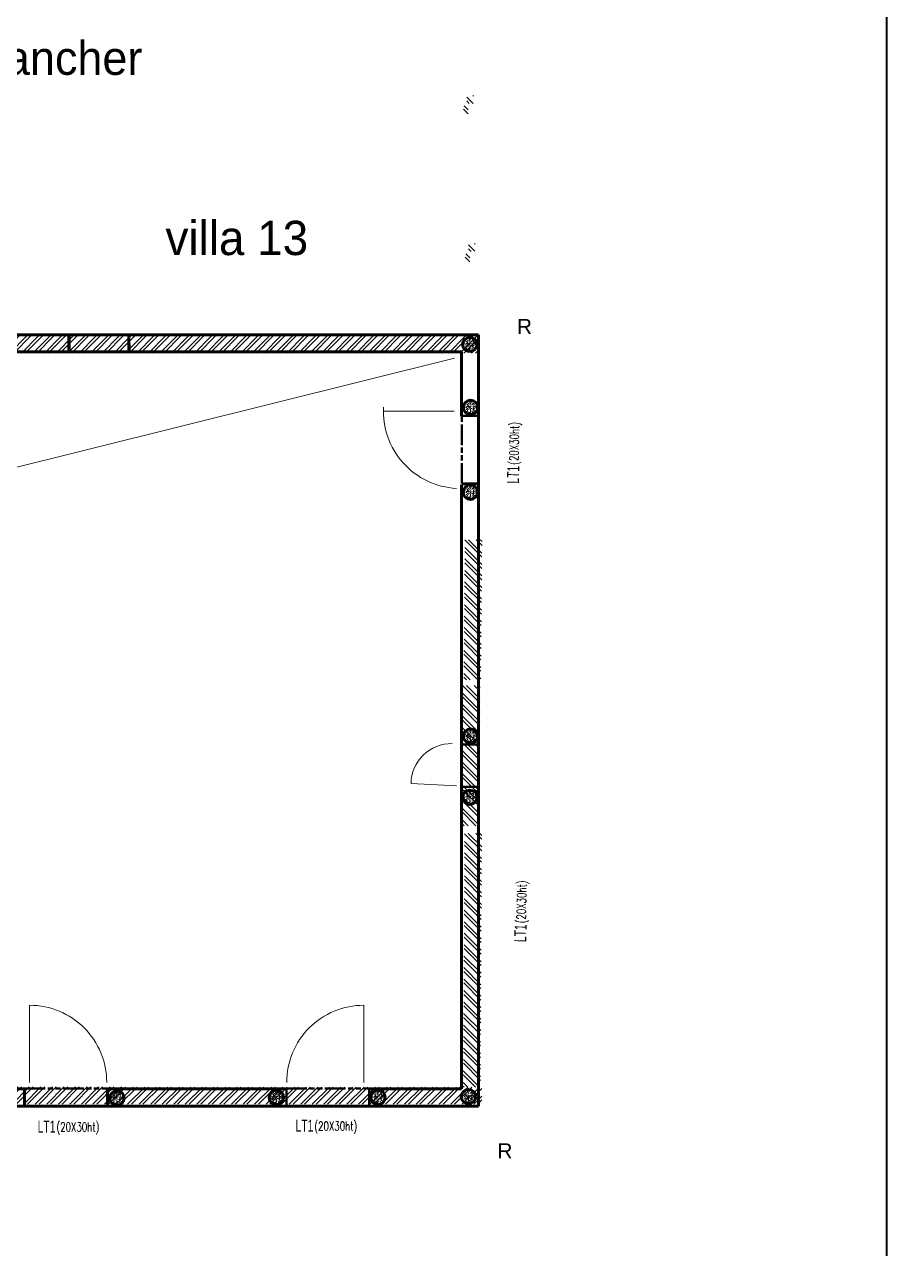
# Model space of a CAD drawing. Header units: metres. Extents: x -12536 to 12621, y -17191 to 9596.
# Drawn here: x -702 to 304, y -5508 to -4080 of the extents above; entities that cross this region are included whole.
import ezdxf
from ezdxf.lldxf.tags import DXFTag

# ---------------------------------------------------------------- set-up
doc = ezdxf.new("R2010")
doc.units = ezdxf.units.M
doc.header["$MEASUREMENT"] = 0
doc.linetypes.add('ACAD_ISO09W100', pattern=[45, 24, -3, 6, -3, 6, -3])
for name, color, linetype, lineweight in [('B-COT', 1, 'Continuous', 18), ('B-HAC', 8, 'Continuous', 9), ('B-HACH', 8, 'Continuous', 9), ('B-TEXT-LINTEAU', 3, 'Continuous', 30), ('B-TEXT-NIVEAU', 3, 'Continuous', 20), ('B-titre linteau', 7, 'Continuous', 40), ('B-TITRE POTEAUX', 7, 'Continuous', 60), ('B-VOILE-BA', 7, 'Continuous', 60)]:
    doc.layers.add(name, color=color, linetype=linetype, lineweight=lineweight)
doc.layers.add('Calque commun', color=7, linetype='Continuous')
doc.styles.add('Arial', font='arial.ttf', dxfattribs={"height": 0.128})
doc.styles.add('Arial Narrow', font='ARIALN.TTF', dxfattribs={"width": 0.5})
doc.styles.add('Century Gothic4', font='GOTHIC.TTF', dxfattribs={"height": 0.4})
doc.styles.add('TEXTE100', font='romans.shx', dxfattribs={"width": 0.7, "height": 0.3})
tags = doc.linetypes.add('HIDDEN', pattern=[0.375, 0.25, -0.125]).pattern_tags.tags
tags[6:7] = [DXFTag(74, 4), DXFTag(75, 0), DXFTag(340, '0'), DXFTag(46, 1.0), DXFTag(50, 0.0), DXFTag(44, 0.0), DXFTag(45, 0.0)]
tags[4:5] = [DXFTag(74, 4), DXFTag(75, 0), DXFTag(340, '0'), DXFTag(46, 1.0), DXFTag(50, 0.0), DXFTag(44, 0.0), DXFTag(45, 0.0)]
tags = doc.linetypes.add('HIDDEN2', pattern=[0.1875, 0.125, -0.0625]).pattern_tags.tags
tags[6:7] = [DXFTag(74, 4), DXFTag(75, 0), DXFTag(340, '0'), DXFTag(46, 1.0), DXFTag(50, 0.0), DXFTag(44, 0.0), DXFTag(45, 0.0)]
tags[4:5] = [DXFTag(74, 4), DXFTag(75, 0), DXFTag(340, '0'), DXFTag(46, 1.0), DXFTag(50, 0.0), DXFTag(44, 0.0), DXFTag(45, 0.0)]

msp = doc.modelspace()

# ---------------------------------------------------------------- hatches: boundary and pattern name
at = {"layer": 'B-HAC'}
h = msp.add_hatch(dxfattribs=at)
h.set_pattern_fill('ANSI32', color=256, angle=-90)
h.set_pattern_definition([(315, (91915.281, 58897.2), (6.7351921, 6.7351921), []), (315, (91915.281, 58892.71), (6.7351921, 6.7351921), [])])
h.paths.add_polyline_path([(-167.947, -4680.999), (-169.466, -4844.583), (-189.466, -4844.583), (-187.947, -4680.999)])
h.paths.add_polyline_path([(-187.305, -4004.663), (-181.796, -4004.737), (-181.796, -4015.081), (-187.305, -4015.006)])
h.paths.add_polyline_path([(-183.395, -3992.505), (-175.562, -3992.461), (-175.536, -4001.733), (-183.369, -4001.777)])
h = msp.add_hatch(dxfattribs=at)
h.set_pattern_fill('ANSI32', color=256, angle=-90)
h.set_pattern_definition([(315, (91912.86, 58727.035), (6.7351921, 6.7351921), []), (315, (91912.86, 58722.545), (6.7351921, 6.7351921), [])])
h.paths.add_polyline_path([(-170.369, -4851.164), (-171.887, -5014.749), (-191.887, -5014.749), (-190.369, -4851.164)])
h.paths.add_polyline_path([(-189.726, -4174.828), (-184.218, -4174.902), (-184.218, -4185.246), (-189.726, -4185.171)])
h.paths.add_polyline_path([(-185.817, -4162.671), (-177.983, -4162.626), (-177.957, -4171.898), (-185.791, -4171.943)])
h = msp.add_hatch(dxfattribs=at)
h.set_pattern_fill('ANSI32', color=256, angle=-90)
h.set_pattern_definition([(315, (91914.911, 58554.396), (6.7351921, 6.7351921), []), (315, (91914.911, 58549.906), (6.7351921, 6.7351921), [])])
h.paths.add_polyline_path([(-168.317, -5023.803), (-169.985, -5319.783), (-189.985, -5319.783), (-188.317, -5023.803)])
h.paths.add_polyline_path([(-187.675, -4347.467), (-182.166, -4347.542), (-182.166, -4357.885), (-187.675, -4357.81)])
h.paths.add_polyline_path([(-183.766, -4335.31), (-175.932, -4335.265), (-175.906, -4344.537), (-183.74, -4344.582)])
h = msp.add_hatch(dxfattribs=at)
h.set_pattern_fill('ANSI32', color=256)
h.set_pattern_definition([(45, (-63712.384, 87641.493), (-6.7351921, 6.7351921), []), (45, (-63707.894, 87641.493), (-6.7351921, 6.7351921), [])])
h.paths.add_polyline_path([(-829.683, -4443.178), (-170.84, -4443.254), (-170.84, -4463.254), (-829.683, -4463.178)])
h.paths.add_polyline_path([(-810.521, -4461.093), (-810.447, -4455.584), (-800.103, -4455.584), (-800.178, -4461.093)], flags=16)
h.paths.add_polyline_path([(-822.678, -4457.183), (-822.723, -4449.35), (-813.451, -4449.324), (-813.407, -4457.157)], flags=16)
h = msp.add_hatch(dxfattribs=at)
h.set_pattern_fill('ANSI32', color=256)
h.set_pattern_definition([(45, (-63709.6765, 86765.096), (-6.7351921, 6.7351921), []), (45, (-63705.186, 86765.096), (-6.7351921, 6.7351921), [])])
h.paths.add_polyline_path([(-826.975, -5319.575), (-168.132, -5319.651), (-168.132, -5339.651), (-826.975, -5339.575)])
h.paths.add_polyline_path([(-807.813, -5337.49), (-807.739, -5331.982), (-797.395, -5331.982), (-797.47, -5337.49)], flags=16)
h.paths.add_polyline_path([(-819.971, -5333.581), (-820.015, -5325.748), (-810.743, -5325.722), (-810.699, -5333.555)], flags=16)
at = {"layer": 'B-HACH', "ltscale": 0.225}
h = msp.add_hatch(dxfattribs=at)
h.set_pattern_fill('AR-CONC', color=256, scale=0.028, style=0)
h.set_pattern_definition([(50, (7752.3103, 6883.2646), (5.1011707, -0.4462944), [0.5334, -5.8674]), (355, (7752.3103, 6883.2646), (-0.9867991, 5.349586), [0.42672, -4.69392]), (100.451, (7752.7354, 6883.2274), (4.11439, 4.9032673), [0.45332, -4.98652]), (46.1842, (7752.31, 6884.687), (7.5902131, -1.1771852), [0.8001, -8.8011]), (96.6356, (7752.943, 6884.589), (6.6473186, 6.9279156), [0.67998, -7.47978]), (351.184, (7752.31, 6884.687), (6.647329, 6.9279033), [0.64008, -7.04088]), (21, (7753.0215, 6884.3314), (4.2452166, -2.8634345), [0.5334, -5.8674]), (326, (7753.0215, 6884.3314), (1.7304568, 5.157263), [0.42672, -4.69392]), (71.4514, (7753.3753, 6884.093), (5.9756617, 2.29384), [0.45332, -4.98652]), (37.5, (7752.3103, 6883.2646), (0.0864809, 2.3675411), [0, -4.637024, 0, -4.76504, 0, -4.7117]), (7.5, (7752.3103, 6883.2646), (1.87095055, 2.8050561), [0, -2.716784, 0, -4.530344, 0, -1.79578]), (327.5, (7750.7243, 6883.2646), (3.79653666, -0.16040483), [0, -1.778, 0, -5.54736, 0, -7.36092]), (317.5, (7750.013, 6883.2646), (4.1476171, 0.71194175), [0, -2.3114, 0, -3.684016, 0, -5.22732])])
h.paths.add_polyline_path([(-173.877, -4453.199, 1), (-190.677, -4453.199, 1)])
h = msp.add_hatch(dxfattribs=at)
h.set_pattern_fill('AR-CONC', color=256, scale=0.028, style=0)
h.set_pattern_definition([(50, (7753.1345, 6809.793), (5.1011707, -0.4462944), [0.5334, -5.8674]), (355, (7753.1345, 6809.793), (-0.9867991, 5.349586), [0.42672, -4.69392]), (100.451, (7753.5596, 6809.756), (4.11439, 4.9032673), [0.45332, -4.98652]), (46.1842, (7753.1345, 6811.2156), (7.5902131, -1.1771852), [0.8001, -8.8011]), (96.6356, (7753.767, 6811.1175), (6.6473186, 6.9279156), [0.67998, -7.47978]), (351.184, (7753.1345, 6811.2156), (6.647329, 6.9279033), [0.64008, -7.04088]), (21, (7753.8457, 6810.86), (4.2452166, -2.8634345), [0.5334, -5.8674]), (326, (7753.8457, 6810.86), (1.7304568, 5.157263), [0.42672, -4.69392]), (71.4514, (7754.1995, 6810.6214), (5.9756617, 2.29384), [0.45332, -4.98652]), (37.5, (7753.1345, 6809.7932), (0.0864809, 2.3675411), [0, -4.637024, 0, -4.76504, 0, -4.7117]), (7.5, (7753.1345, 6809.7932), (1.87095055, 2.8050561), [0, -2.716784, 0, -4.530344, 0, -1.79578]), (327.5, (7751.5485, 6809.7932), (3.79653666, -0.16040483), [0, -1.778, 0, -5.54736, 0, -7.36092]), (317.5, (7750.8373, 6809.7932), (4.1476171, 0.71194175), [0, -2.3114, 0, -3.684016, 0, -5.22732])])
h.paths.add_polyline_path([(-173.053, -4526.67, 1), (-189.853, -4526.67, 1)])
h = msp.add_hatch(dxfattribs=at)
h.set_pattern_fill('AR-CONC', color=256, scale=0.028, style=0)
h.set_pattern_definition([(50, (7752.997, 6710.856), (5.1011707, -0.4462944), [0.5334, -5.8674]), (355, (7752.997, 6710.856), (-0.9867991, 5.349586), [0.42672, -4.69392]), (100.451, (7753.422, 6710.8186), (4.11439, 4.9032673), [0.45332, -4.98652]), (46.1842, (7752.997, 6712.278), (7.5902131, -1.1771852), [0.8001, -8.8011]), (96.6356, (7753.63, 6712.18), (6.6473186, 6.9279156), [0.67998, -7.47978]), (351.184, (7752.997, 6712.278), (6.647329, 6.9279033), [0.64008, -7.04088]), (21, (7753.7083, 6711.9226), (4.2452166, -2.8634345), [0.5334, -5.8674]), (326, (7753.7083, 6711.9226), (1.7304568, 5.157263), [0.42672, -4.69392]), (71.4514, (7754.062, 6711.684), (5.9756617, 2.29384), [0.45332, -4.98652]), (37.5, (7752.9971, 6710.8558), (0.0864809, 2.3675411), [0, -4.637024, 0, -4.76504, 0, -4.7117]), (7.5, (7752.9971, 6710.8558), (1.87095055, 2.8050561), [0, -2.716784, 0, -4.530344, 0, -1.79578]), (327.5, (7751.4112, 6710.8558), (3.79653666, -0.16040483), [0, -1.778, 0, -5.54736, 0, -7.36092]), (317.5, (7750.7, 6710.8558), (4.1476171, 0.71194175), [0, -2.3114, 0, -3.684016, 0, -5.22732])])
h.paths.add_polyline_path([(-173.19, -4625.607, 1), (-189.99, -4625.607, 1)])
h = msp.add_hatch(dxfattribs=at)
h.set_pattern_fill('AR-CONC', color=256, scale=0.028, style=0)
h.set_pattern_definition([(50, (7753.1345, 6426.3624), (5.1011707, -0.4462944), [0.5334, -5.8674]), (355, (7753.1345, 6426.3624), (-0.9867991, 5.349586), [0.42672, -4.69392]), (100.451, (7753.5596, 6426.325), (4.11439, 4.9032673), [0.45332, -4.98652]), (46.1842, (7753.1345, 6427.785), (7.5902131, -1.1771852), [0.8001, -8.8011]), (96.6356, (7753.767, 6427.687), (6.6473186, 6.9279156), [0.67998, -7.47978]), (351.184, (7753.1345, 6427.785), (6.647329, 6.9279033), [0.64008, -7.04088]), (21, (7753.8457, 6427.4292), (4.2452166, -2.8634345), [0.5334, -5.8674]), (326, (7753.8457, 6427.429), (1.7304568, 5.157263), [0.42672, -4.69392]), (71.4514, (7754.1995, 6427.1906), (5.9756617, 2.29384), [0.45332, -4.98652]), (37.5, (7753.1345, 6426.3624), (0.0864809, 2.3675411), [0, -4.637024, 0, -4.76504, 0, -4.7117]), (7.5, (7753.1345, 6426.3624), (1.87095055, 2.8050561), [0, -2.716784, 0, -4.530344, 0, -1.79578]), (327.5, (7751.5485, 6426.3624), (3.79653666, -0.16040483), [0, -1.778, 0, -5.54736, 0, -7.36092]), (317.5, (7750.8373, 6426.3624), (4.1476171, 0.71194175), [0, -2.3114, 0, -3.684016, 0, -5.22732])])
h.paths.add_polyline_path([(-173.053, -4910.101, 1), (-189.853, -4910.101, 1)])
h = msp.add_hatch(dxfattribs=at)
h.set_pattern_fill('AR-CONC', color=256, scale=0.028, style=0)
h.set_pattern_definition([(50, (7752.4064, 6354.8717), (5.1011707, -0.4462944), [0.5334, -5.8674]), (355, (7752.4064, 6354.8717), (-0.9867991, 5.349586), [0.42672, -4.69392]), (100.451, (7752.8315, 6354.8345), (4.11439, 4.9032673), [0.45332, -4.98652]), (46.1842, (7752.4064, 6356.294), (7.5902131, -1.1771852), [0.8001, -8.8011]), (96.6356, (7753.039, 6356.196), (6.6473186, 6.9279156), [0.67998, -7.47978]), (351.184, (7752.406, 6356.294), (6.647329, 6.9279033), [0.64008, -7.04088]), (21, (7753.1176, 6355.9385), (4.2452166, -2.8634345), [0.5334, -5.8674]), (326, (7753.1176, 6355.9385), (1.7304568, 5.157263), [0.42672, -4.69392]), (71.4514, (7753.4714, 6355.7), (5.9756617, 2.29384), [0.45332, -4.98652]), (37.5, (7752.4064, 6354.8717), (0.0864809, 2.3675411), [0, -4.637024, 0, -4.76504, 0, -4.7117]), (7.5, (7752.4064, 6354.8717), (1.87095055, 2.8050561), [0, -2.716784, 0, -4.530344, 0, -1.79578]), (327.5, (7750.8204, 6354.8717), (3.79653666, -0.16040483), [0, -1.778, 0, -5.54736, 0, -7.36092]), (317.5, (7750.1092, 6354.8717), (4.1476171, 0.71194175), [0, -2.3114, 0, -3.684016, 0, -5.22732])])
h.paths.add_polyline_path([(-173.781, -4981.592, 1), (-190.581, -4981.592, 1)])
h = msp.add_hatch(dxfattribs=at)
h.set_pattern_fill('AR-CONC', color=256, scale=0.028, style=0)
h.set_pattern_definition([(50, (7340.495, 6003.9673), (5.1011707, -0.4462944), [0.5334, -5.8674]), (355, (7340.495, 6003.9673), (-0.9867991, 5.349586), [0.42672, -4.69392]), (100.451, (7340.9203, 6003.93), (4.11439, 4.9032673), [0.45332, -4.98652]), (46.1842, (7340.495, 6005.39), (7.5902131, -1.1771852), [0.8001, -8.8011]), (96.6356, (7341.128, 6005.292), (6.6473186, 6.9279156), [0.67998, -7.47978]), (351.184, (7340.495, 6005.39), (6.647329, 6.9279033), [0.64008, -7.04088]), (21, (7341.2064, 6005.034), (4.2452166, -2.8634345), [0.5334, -5.8674]), (326, (7341.2064, 6005.034), (1.7304568, 5.157263), [0.42672, -4.69392]), (71.4514, (7341.56, 6004.7955), (5.9756617, 2.29384), [0.45332, -4.98652]), (37.5, (7340.4952, 6003.9673), (0.0864809, 2.3675411), [0, -4.637024, 0, -4.76504, 0, -4.7117]), (7.5, (7340.4952, 6003.9673), (1.87095055, 2.8050561), [0, -2.716784, 0, -4.530344, 0, -1.79578]), (327.5, (7338.9092, 6003.9673), (3.79653666, -0.16040483), [0, -1.778, 0, -5.54736, 0, -7.36092]), (317.5, (7338.198, 6003.9673), (4.1476171, 0.71194175), [0, -2.3114, 0, -3.684016, 0, -5.22732])])
h.paths.add_polyline_path([(-585.692, -5332.496, 1), (-602.492, -5332.496, 1)])
h = msp.add_hatch(dxfattribs=at)
h.set_pattern_fill('AR-CONC', color=256, scale=0.028, style=0)
h.set_pattern_definition([(50, (7526.445, 6004.703), (5.1011707, -0.4462944), [0.5334, -5.8674]), (355, (7526.445, 6004.703), (-0.9867991, 5.349586), [0.42672, -4.69392]), (100.451, (7526.87, 6004.6658), (4.11439, 4.9032673), [0.45332, -4.98652]), (46.1842, (7526.445, 6006.1253), (7.5902131, -1.1771852), [0.8001, -8.8011]), (96.6356, (7527.0775, 6006.027), (6.6473186, 6.9279156), [0.67998, -7.47978]), (351.184, (7526.445, 6006.125), (6.647329, 6.9279033), [0.64008, -7.04088]), (21, (7527.156, 6005.7697), (4.2452166, -2.8634345), [0.5334, -5.8674]), (326, (7527.156, 6005.77), (1.7304568, 5.157263), [0.42672, -4.69392]), (71.4514, (7527.51, 6005.531), (5.9756617, 2.29384), [0.45332, -4.98652]), (37.5, (7526.445, 6004.703), (0.0864809, 2.3675411), [0, -4.637024, 0, -4.76504, 0, -4.7117]), (7.5, (7526.445, 6004.703), (1.87095055, 2.8050561), [0, -2.716784, 0, -4.530344, 0, -1.79578]), (327.5, (7524.859, 6004.703), (3.79653666, -0.16040483), [0, -1.778, 0, -5.54736, 0, -7.36092]), (317.5, (7524.1478, 6004.703), (4.1476171, 0.71194175), [0, -2.3114, 0, -3.684016, 0, -5.22732])])
h.paths.add_polyline_path([(-399.742, -5331.76, 1), (-416.542, -5331.76, 1)])
h = msp.add_hatch(dxfattribs=at)
h.set_pattern_fill('AR-CONC', color=256, scale=0.028, style=0)
h.set_pattern_definition([(50, (7526.6324, 6004.703), (5.1011707, -0.4462944), [0.5334, -5.8674]), (355, (7526.6324, 6004.703), (-0.9867991, 5.349586), [0.42672, -4.69392]), (100.451, (7527.0575, 6004.6658), (4.11439, 4.9032673), [0.45332, -4.98652]), (46.1842, (7526.6324, 6006.1253), (7.5902131, -1.1771852), [0.8001, -8.8011]), (96.6356, (7527.265, 6006.027), (6.6473186, 6.9279156), [0.67998, -7.47978]), (351.184, (7526.6324, 6006.125), (6.647329, 6.9279033), [0.64008, -7.04088]), (21, (7527.3436, 6005.7697), (4.2452166, -2.8634345), [0.5334, -5.8674]), (326, (7527.3436, 6005.77), (1.7304568, 5.157263), [0.42672, -4.69392]), (71.4514, (7527.6974, 6005.531), (5.9756617, 2.29384), [0.45332, -4.98652]), (37.5, (7526.6324, 6004.703), (0.0864809, 2.3675411), [0, -4.637024, 0, -4.76504, 0, -4.7117]), (7.5, (7526.6324, 6004.703), (1.87095055, 2.8050561), [0, -2.716784, 0, -4.530344, 0, -1.79578]), (327.5, (7525.0464, 6004.703), (3.79653666, -0.16040483), [0, -1.778, 0, -5.54736, 0, -7.36092]), (317.5, (7524.3352, 6004.703), (4.1476171, 0.71194175), [0, -2.3114, 0, -3.684016, 0, -5.22732])])
h.paths.add_polyline_path([(-399.555, -5331.76, 1), (-416.355, -5331.76, 1)])
h = msp.add_hatch(dxfattribs=at)
h.set_pattern_fill('AR-CONC', color=256, scale=0.028, style=0)
h.set_pattern_definition([(50, (7645.0967, 6004.703), (5.1011707, -0.4462944), [0.5334, -5.8674]), (355, (7645.0967, 6004.703), (-0.9867991, 5.349586), [0.42672, -4.69392]), (100.451, (7645.522, 6004.6658), (4.11439, 4.9032673), [0.45332, -4.98652]), (46.1842, (7645.097, 6006.1253), (7.5902131, -1.1771852), [0.8001, -8.8011]), (96.6356, (7645.729, 6006.027), (6.6473186, 6.9279156), [0.67998, -7.47978]), (351.184, (7645.097, 6006.125), (6.647329, 6.9279033), [0.64008, -7.04088]), (21, (7645.808, 6005.7697), (4.2452166, -2.8634345), [0.5334, -5.8674]), (326, (7645.808, 6005.77), (1.7304568, 5.157263), [0.42672, -4.69392]), (71.4514, (7646.1617, 6005.531), (5.9756617, 2.29384), [0.45332, -4.98652]), (37.5, (7645.0967, 6004.703), (0.0864809, 2.3675411), [0, -4.637024, 0, -4.76504, 0, -4.7117]), (7.5, (7645.0967, 6004.703), (1.87095055, 2.8050561), [0, -2.716784, 0, -4.530344, 0, -1.79578]), (327.5, (7643.5107, 6004.703), (3.79653666, -0.16040483), [0, -1.778, 0, -5.54736, 0, -7.36092]), (317.5, (7642.7995, 6004.703), (4.1476171, 0.71194175), [0, -2.3114, 0, -3.684016, 0, -5.22732])])
h.paths.add_polyline_path([(-281.091, -5331.76, 1), (-297.891, -5331.76, 1)])
h = msp.add_hatch(dxfattribs=at)
h.set_pattern_fill('AR-CONC', color=256, scale=0.028, style=0)
h.set_pattern_definition([(50, (7750.7533, 6005.62), (5.1011707, -0.4462944), [0.5334, -5.8674]), (355, (7750.7533, 6005.62), (-0.9867991, 5.349586), [0.42672, -4.69392]), (100.451, (7751.1784, 6005.5827), (4.11439, 4.9032673), [0.45332, -4.98652]), (46.1842, (7750.753, 6007.042), (7.5902131, -1.1771852), [0.8001, -8.8011]), (96.6356, (7751.386, 6006.944), (6.6473186, 6.9279156), [0.67998, -7.47978]), (351.184, (7750.753, 6007.042), (6.647329, 6.9279033), [0.64008, -7.04088]), (21, (7751.4645, 6006.6867), (4.2452166, -2.8634345), [0.5334, -5.8674]), (326, (7751.4645, 6006.6867), (1.7304568, 5.157263), [0.42672, -4.69392]), (71.4514, (7751.818, 6006.448), (5.9756617, 2.29384), [0.45332, -4.98652]), (37.5, (7750.7533, 6005.6199), (0.0864809, 2.3675411), [0, -4.637024, 0, -4.76504, 0, -4.7117]), (7.5, (7750.7533, 6005.62), (1.87095055, 2.8050561), [0, -2.716784, 0, -4.530344, 0, -1.79578]), (327.5, (7749.1673, 6005.6199), (3.79653666, -0.16040483), [0, -1.778, 0, -5.54736, 0, -7.36092]), (317.5, (7748.456, 6005.62), (4.1476171, 0.71194175), [0, -2.3114, 0, -3.684016, 0, -5.22732])])
h.paths.add_polyline_path([(-175.434, -5330.843, 1), (-192.234, -5330.843, 1)])

# ---------------------------------------------------------------- linework, layer by layer
at = {"color": 3, "lineweight": 40}
msp.add_lwpolyline([(-6160.5, -1173), (304, -1173), (304, -8133.5), (-6160.5, -8133.5)], close=True, dxfattribs=at)
at = {"layer": 'B-COT', "color": 6, "linetype": 'ACAD_ISO09W100', "lineweight": 50}
for points in [[(-191.806, -4536.417), (-171.993, -4536.417), (-171.993, -4615.546), (-191.806, -4615.546)], [(-191.806, -4919.825), (-171.993, -4919.825), (-171.993, -4969.317), (-191.806, -4969.317)], [(-701.889, -5321.231), (-605.227, -5321.231), (-605.227, -5341.999), (-701.889, -5341.999)], [(-396.398, -5321.231), (-299.736, -5321.231), (-299.736, -5341.999), (-396.398, -5341.999)]]:
    msp.add_lwpolyline(points, close=True, dxfattribs=at)
at = {"layer": 'B-TEXT-NIVEAU', "color": 6}
msp.add_line((-1603.881, -4818.957), (-200.121, -4469.285, 34.014), dxfattribs=at)
at = {"layer": 'B-VOILE-BA'}
for p, q in [((-192.13, -4536.831), (-192.13, -4461.83)), ((-192.13, -5173.429), (-192.13, -4616.831)), ((-192.13, -5321.831), (-192.13, -5174.019)), ((-605.147, -5321.831), (-397.579, -5321.831)), ((-605.118, -5341.831), (-605.118, -5321.831)), ((-299.563, -5321.831), (-191.897, -5321.831))]:
    msp.add_line(p, q, dxfattribs=at)
for points in [[(-702.129, -5341.831, 0), (-702.13, -5321.831, 0), (-812.129, -5321.831, 0), (-812.129, -4461.83, 0), (-649.953, -4461.83, 0), (-649.953, -4441.831, 0)], [(-650.13, -4441.831, 0), (-650.13, -4461.83, 0), (-580.13, -4461.83, 0), (-580.13, -4441.831, 0)], [(-580.153, -4441.831, 0), (-579.748, -4461.83, 0), (-192.134, -4461.83, 0), (-192.134, -4461.83, 0)]]:
    msp.add_polyline3d(points, dxfattribs=at)
for centre in [(-182.277, -4453.199), (-181.453, -4526.67), (-181.59, -4625.607), (-181.453, -4910.101), (-182.181, -4981.592), (-594.092, -5332.496), (-408.142, -5331.76), (-407.955, -5331.76), (-289.491, -5331.76), (-183.834, -5330.843)]:
    msp.add_circle(centre, 8.4, dxfattribs=at)
for points, invisible_edges in [([(-1476.081, -5158.292), (-838.72, -5158.292), (-174.397, -4441.831)], 14), ([(-172.13, -4441.831), (-832.129, -5158.292), (-172.13, -5341.831)], 3), ([(-172.13, -4441.831), (-811.848, -4441.831), (-832.129, -5158.292)], 14), ([(-832.129, -5158.292), (-832.129, -5341.831), (-172.13, -5341.831)], 12)]:
    msp.add_3dface(points, dxfattribs=dict(at, invisible_edges=invisible_edges))
at = {"layer": 'Calque commun', "color": 7, "linetype": 'Continuous', "lineweight": 20}
for p, q in [((-172.13, -4536.831), (-172.13, -4441.831)), ((-172.13, -4973.833), (-172.13, -4616.831)), ((-172.13, -5341.831), (-172.13, -5273.833)), ((-582.129, -5341.831), (-172.13, -5341.831))]:
    msp.add_line(p, q, dxfattribs=at)
at = {"layer": 'Calque commun', "color": 7, "linetype": 'HIDDEN', "lineweight": 5}
for p, q in [((-200.516, -4531.217), (-283.015, -4531.217)), ((-696.013, -5224.217), (-696.014, -5314.217)), ((-306.014, -5224.217), (-306.014, -5314.217))]:
    msp.add_line(p, q, dxfattribs=at)
at = {"layer": 'Calque commun', "color": 12, "linetype": 'Continuous', "lineweight": 20}
for p, q in [((-172.13, -4536.831), (-192.13, -4536.831)), ((-172.13, -4616.831), (-192.13, -4616.831)), ((-172.13, -4973.833), (-192.13, -4973.833))]:
    msp.add_line(p, q, dxfattribs=at)
at = {"layer": 'Calque commun', "color": 7, "linetype": 'HIDDEN2', "lineweight": 5}
msp.add_line((-198.015, -4968.219), (-250.891, -4965.544), dxfattribs=at)
at = {"layer": 'Calque commun', "color": 7, "linetype": 'HIDDEN', "lineweight": 5, "flags": 128}
for points in [[(-198.015, -4621.217, -0.41421358), (-283.015, -4526.217)], [(-696.013, -5224.217, -0.4142148), (-606.013, -5314.217)], [(-396.014, -5314.217, -0.4142148), (-306.014, -5224.217)]]:
    msp.add_lwpolyline(points, format="xyb", dxfattribs=at)
at = {"layer": 'Calque commun', "color": 7, "linetype": 'HIDDEN2', "lineweight": 5, "flags": 128}
msp.add_lwpolyline([(-203.084, -4918.903, 0.41421358), (-250.891, -4965.544)], format="xyb", dxfattribs=at)

# ---------------------------------------------------------------- texts
at = {"layer": 'B-TEXT-LINTEAU', "style": 'TEXTE100', "width": 0.7}
for p in [(-125.828, -4593.766, -23.81), (-117.328, -5128.766, -23.81)]:
    msp.add_text('(20X30ht)', height=10.5, rotation=88.624124, dxfattribs=at).set_placement(p)
for p in [(-664.7, -5371.453, -23.81), (-363.715, -5370.46, -23.81)]:
    msp.add_text('(20X30ht)', height=10.5, dxfattribs=at).set_placement(p)
at = {"layer": 'B-titre linteau', "style": 'Arial Narrow', "width": 0.75}
for p in [(-125.002, -4615.682, -23.81), (-116.502, -5150.682, -23.81)]:
    msp.add_text('LT1', height=14, rotation=88.624124, dxfattribs=at).set_placement(p)
for p in [(-686.59, -5372.806, -23.81), (-385.605, -5371.813, -23.81)]:
    msp.add_text('LT1', height=14, dxfattribs=at).set_placement(p)
at = {"layer": 'B-TITRE POTEAUX', "style": 'Arial'}
for p in [(-127.387, -4440.901, -34.014), (-150.161, -5402.795, -34.014)]:
    msp.add_text('R', height=17.5, dxfattribs=at).set_placement(p)
at = {"layer": 'B-VOILE-BA', "color": 1, "style": 'Century Gothic4'}
msp.add_text('Murs Refends entre Logements : Agglos à bancher', height=39.2, dxfattribs=at).set_placement((-1750.394, -4138.65))
at = {"layer": 'B-VOILE-BA', "style": 'Century Gothic4'}
msp.add_text('villa 13', height=40, dxfattribs=at).set_placement((-537.423, -4348.919))

doc.saveas('drawing.dxf')
